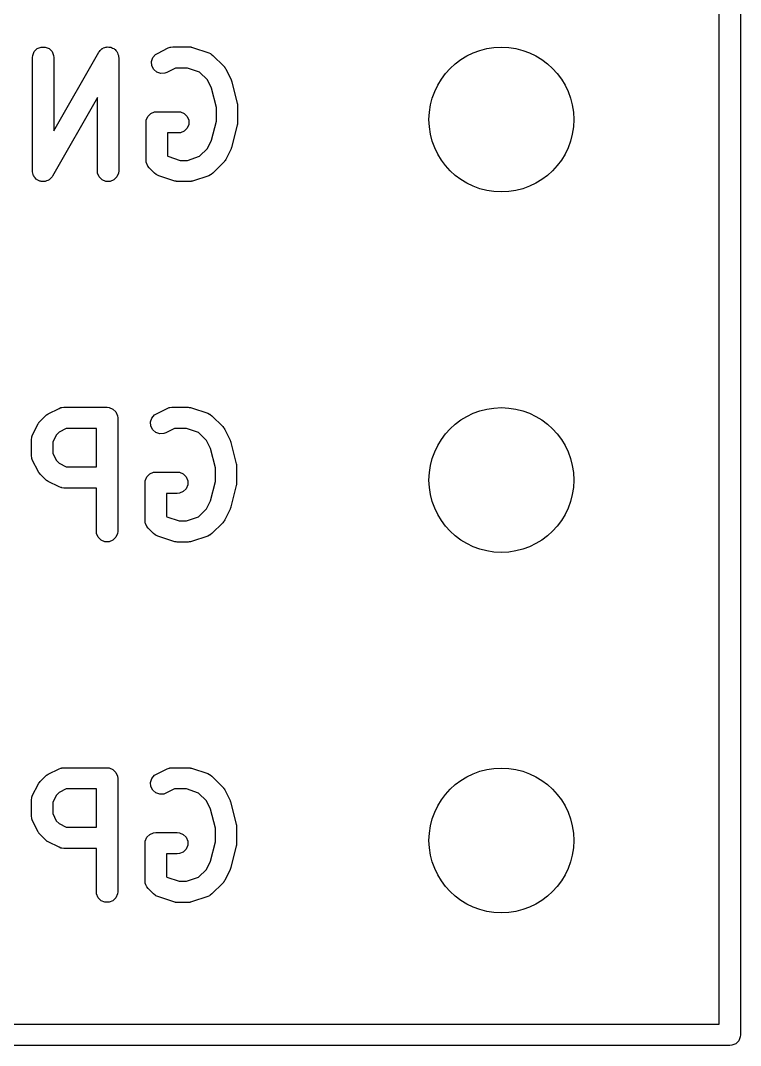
# Model space of a CAD drawing. Extents: x 101 to 222, y -128 to -44.
# Drawn here: x 214.89 to 219.97, y -101.4 to -94.18 of the extents above; entities that cross this region are included whole.
import ezdxf

# ---------------------------------------------------------------- set-up
doc = ezdxf.new("R2010")
doc.units = 0
doc.layers.add('BLACK', color=7, linetype='CONTINUOUS')

msp = doc.modelspace()

# ---------------------------------------------------------------- linework, layer by layer
at = {"layer": 'BLACK', "linetype": 'CONTINUOUS'}
for p, q in [((219.96625, -50.32375), (219.96625, -101.32375)), ((219.81625, -101.24875), (219.81625, -53.06575)), ((214.979118, -94.421413), (214.990317, -94.394377)), ((214.990317, -94.394377), (215.011009, -94.373685)), ((215.011009, -94.373685), (215.038045, -94.362486)), ((215.038045, -94.362486), (215.067309, -94.362486)), ((215.067309, -94.362486), (215.094345, -94.373685)), ((215.094345, -94.373685), (215.115037, -94.394377)), ((215.115037, -94.394377), (215.126236, -94.421413)), ((215.127677, -94.953628), (215.444702, -94.398835)), ((215.444702, -94.398835), (215.44689, -94.395751)), ((215.44689, -94.395751), (215.44746, -94.394377)), ((215.44746, -94.394377), (215.448859, -94.392977)), ((215.448859, -94.392977), (215.453212, -94.386845)), ((215.453212, -94.386845), (215.4611, -94.380736)), ((215.4611, -94.380736), (215.468152, -94.373685)), ((215.468152, -94.373685), (215.47257, -94.371854)), ((215.47257, -94.371854), (215.47635, -94.368928)), ((215.47635, -94.368928), (215.485971, -94.366303)), ((215.485971, -94.366303), (215.495188, -94.362486)), ((215.495188, -94.362486), (215.499969, -94.362486)), ((215.499969, -94.362486), (215.504581, -94.361228)), ((215.504581, -94.361228), (215.514478, -94.362486)), ((215.514478, -94.362486), (215.524452, -94.362486)), ((215.524452, -94.362486), (215.528867, -94.364315)), ((215.528867, -94.364315), (215.533611, -94.364918)), ((215.533611, -94.364918), (215.542275, -94.369868)), ((215.542275, -94.369868), (215.551488, -94.373685)), ((215.551488, -94.373685), (215.554866, -94.377063)), ((215.554866, -94.377063), (215.55902, -94.379437)), ((215.55902, -94.379437), (215.565129, -94.387326)), ((215.565129, -94.387326), (215.57218, -94.394377)), ((215.57218, -94.394377), (215.574009, -94.398793)), ((215.574009, -94.398793), (215.576937, -94.402574)), ((215.576937, -94.402574), (215.579561, -94.412197)), ((215.857232, -94.407058), (215.933422, -94.368963)), ((215.933422, -94.368963), (215.947154, -94.363708)), ((215.947154, -94.363708), (215.949841, -94.363517)), ((215.949841, -94.363517), (215.952331, -94.362486)), ((215.952331, -94.362486), (215.966963, -94.361045)), ((215.966963, -94.361045), (216.081249, -94.361045)), ((216.081249, -94.361045), (216.088654, -94.361774)), ((216.088654, -94.361774), (216.090629, -94.361634)), ((216.090629, -94.361634), (216.093226, -94.362224)), ((216.093226, -94.362224), (216.095881, -94.362486)), ((216.095881, -94.362486), (216.097712, -94.363244)), ((216.097712, -94.363244), (216.104966, -94.364894)), ((216.104966, -94.364894), (216.219252, -94.402989)), ((216.219252, -94.402989), (216.232677, -94.408983)), ((214.977677, -94.436045), (214.979118, -94.421413)), ((214.977677, -95.236045), (214.977677, -94.436045)), ((215.126236, -94.421413), (215.127677, -94.436045)), ((215.127677, -94.436045), (215.127677, -94.953628)), ((215.579561, -94.412197), (215.583379, -94.421413)), ((215.583379, -94.421413), (215.584115, -94.428895)), ((215.584115, -94.428895), (215.584637, -94.430806)), ((215.584637, -94.430806), (215.584449, -94.432281)), ((215.584449, -94.432281), (215.58482, -94.436045)), ((215.58482, -94.436045), (215.58482, -95.236045)), ((215.816362, -94.464759), (215.825616, -94.436998)), ((215.818436, -94.493949), (215.816362, -94.464759)), ((215.825616, -94.436998), (215.844789, -94.41489)), ((215.844789, -94.41489), (215.857232, -94.407058)), ((216.232677, -94.408983), (216.234712, -94.410748)), ((216.234712, -94.410748), (216.237203, -94.41178)), ((216.237203, -94.41178), (216.248568, -94.421107)), ((216.248568, -94.421107), (216.324758, -94.497297)), ((215.831523, -94.520124), (215.818436, -94.493949)), ((215.853631, -94.539297), (215.831523, -94.520124)), ((215.881392, -94.548551), (215.853631, -94.539297)), ((215.910582, -94.546477), (215.881392, -94.548551)), ((215.924314, -94.541222), (215.910582, -94.546477)), ((215.984668, -94.511045), (215.924314, -94.541222)), ((216.069079, -94.511045), (215.984668, -94.511045)), ((216.155021, -94.539692), (216.069079, -94.511045)), ((216.210085, -94.594756), (216.155021, -94.539692)), ((216.324758, -94.497297), (216.329478, -94.503047)), ((216.329478, -94.503047), (216.330975, -94.504346)), ((216.330975, -94.504346), (216.332394, -94.5066)), ((216.332394, -94.5066), (216.334086, -94.508662)), ((216.334086, -94.508662), (216.334844, -94.510494)), ((216.334844, -94.510494), (216.338807, -94.516789)), ((216.338807, -94.516789), (216.376902, -94.59298)), ((216.239055, -94.652695), (216.210085, -94.594756)), ((216.376902, -94.59298), (216.377311, -94.594049)), ((216.377311, -94.594049), (216.377634, -94.594485)), ((216.377634, -94.594485), (216.379832, -94.600636)), ((216.379832, -94.600636), (216.382157, -94.606712)), ((216.382157, -94.606712), (216.382195, -94.60725)), ((216.382195, -94.60725), (216.382581, -94.60833)), ((216.382581, -94.60833), (216.420677, -94.760712)), ((216.272916, -94.788137), (216.239055, -94.652695)), ((215.43482, -94.718461), (215.117795, -95.273255)), ((215.43482, -95.236045), (215.43482, -94.718461)), ((216.420677, -94.760712), (216.421052, -94.763248)), ((216.421052, -94.763248), (216.421475, -94.76427)), ((216.421475, -94.76427), (216.422017, -94.769782)), ((215.790317, -94.85152), (215.811009, -94.830828)), ((215.811009, -94.830828), (215.838045, -94.819629)), ((215.838045, -94.819629), (215.852677, -94.818188)), ((215.852677, -94.818188), (216.005058, -94.818188)), ((216.005058, -94.818188), (216.01969, -94.819629)), ((216.01969, -94.819629), (216.046726, -94.830828)), ((216.046726, -94.830828), (216.067418, -94.85152)), ((216.272916, -94.883952), (216.272916, -94.788137)), ((216.422017, -94.769782), (216.422827, -94.775256)), ((216.422827, -94.775256), (216.422664, -94.776348)), ((216.422664, -94.776348), (216.422916, -94.778902)), ((216.422916, -94.778902), (216.422916, -94.893188)), ((215.777677, -94.893188), (215.779118, -94.878556)), ((215.777677, -95.159854), (215.777677, -94.893188)), ((215.779118, -94.878556), (215.790317, -94.85152)), ((216.067418, -94.85152), (216.078617, -94.878556)), ((216.078617, -94.90782), (216.067418, -94.934856)), ((216.078617, -94.878556), (216.078617, -94.90782)), ((216.239055, -95.019393), (216.272916, -94.883952)), ((216.420677, -94.911378), (216.382581, -95.06376)), ((216.421052, -94.908841), (216.420677, -94.911378)), ((216.421475, -94.90782), (216.421052, -94.908841)), ((216.422017, -94.902307), (216.421475, -94.90782)), ((216.422827, -94.896834), (216.422017, -94.902307)), ((216.422916, -94.893188), (216.422664, -94.895741)), ((216.422664, -94.895741), (216.422827, -94.896834)), ((216.005058, -94.968188), (215.927677, -94.968188)), ((215.927677, -94.968188), (215.927677, -95.128788)), ((216.01969, -94.966747), (216.005058, -94.968188)), ((216.046726, -94.955548), (216.01969, -94.966747)), ((216.067418, -94.934856), (216.046726, -94.955548)), ((216.210085, -95.077332), (216.239055, -95.019393)), ((216.15502, -95.132398), (216.210085, -95.077332)), ((216.376902, -95.07911), (216.338807, -95.1553)), ((216.377311, -95.07804), (216.376902, -95.07911)), ((216.377634, -95.077605), (216.377311, -95.07804)), ((216.379832, -95.071453), (216.377634, -95.077605)), ((216.382157, -95.065378), (216.379832, -95.071453)), ((216.382195, -95.064839), (216.382157, -95.065378)), ((216.382581, -95.06376), (216.382195, -95.064839)), ((215.779118, -95.174486), (215.777677, -95.159854)), ((215.779245, -95.174792), (215.779118, -95.174486)), ((215.790317, -95.201522), (215.779245, -95.174792)), ((215.927677, -95.128788), (215.931287, -95.132398)), ((215.931287, -95.132398), (216.017228, -95.161045)), ((216.017228, -95.161045), (216.069079, -95.161045)), ((216.069079, -95.161045), (216.15502, -95.132398)), ((216.324759, -95.174791), (216.248568, -95.250983)), ((216.329476, -95.169042), (216.324759, -95.174791)), ((216.330975, -95.167743), (216.329476, -95.169042)), ((216.332396, -95.165484), (216.330975, -95.167743)), ((216.334086, -95.163426), (216.332396, -95.165484)), ((216.334843, -95.161596), (216.334086, -95.163426)), ((216.338807, -95.1553), (216.334843, -95.161596)), ((214.978047, -95.239808), (214.977677, -95.236045)), ((214.97786, -95.241284), (214.978047, -95.239808)), ((214.978381, -95.243194), (214.97786, -95.241284)), ((214.979118, -95.250677), (214.978381, -95.243194)), ((214.982935, -95.259892), (214.979118, -95.250677)), ((214.98556, -95.269516), (214.982935, -95.259892)), ((214.988487, -95.273296), (214.98556, -95.269516)), ((215.436261, -95.250677), (215.43482, -95.236045)), ((215.44746, -95.277713), (215.436261, -95.250677)), ((215.583379, -95.250677), (215.57218, -95.277713)), ((215.58482, -95.236045), (215.583379, -95.250677)), ((215.799644, -95.212887), (215.790317, -95.201522)), ((215.83774, -95.250983), (215.799644, -95.212887)), ((215.849105, -95.260311), (215.83774, -95.250983)), ((215.851595, -95.261342), (215.849105, -95.260311)), ((215.85363, -95.263107), (215.851595, -95.261342)), ((215.867056, -95.269101), (215.85363, -95.263107)), ((215.981341, -95.307196), (215.867056, -95.269101)), ((216.219252, -95.269101), (216.104966, -95.307196)), ((216.232677, -95.263107), (216.219252, -95.269101)), ((216.234712, -95.261341), (216.232677, -95.263107)), ((216.237203, -95.26031), (216.234712, -95.261341)), ((216.248568, -95.250983), (216.237203, -95.26031)), ((214.990317, -95.277713), (214.988487, -95.273296)), ((214.997367, -95.284763), (214.990317, -95.277713)), ((215.003477, -95.292653), (214.997367, -95.284763)), ((215.00763, -95.295026), (215.003477, -95.292653)), ((215.011009, -95.298405), (215.00763, -95.295026)), ((215.020221, -95.302221), (215.011009, -95.298405)), ((215.028886, -95.307172), (215.020221, -95.302221)), ((215.033629, -95.307774), (215.028886, -95.307172)), ((215.038045, -95.309604), (215.033629, -95.307774)), ((215.048019, -95.309604), (215.038045, -95.309604)), ((215.057916, -95.310862), (215.048019, -95.309604)), ((215.062528, -95.309604), (215.057916, -95.310862)), ((215.067309, -95.309604), (215.062528, -95.309604)), ((215.076524, -95.305786), (215.067309, -95.309604)), ((215.086148, -95.303162), (215.076524, -95.305786)), ((215.089928, -95.300234), (215.086148, -95.303162)), ((215.094345, -95.298405), (215.089928, -95.300234)), ((215.101395, -95.291354), (215.094345, -95.298405)), ((215.109285, -95.285245), (215.101395, -95.291354)), ((215.113637, -95.279112), (215.109285, -95.285245)), ((215.115037, -95.277713), (215.113637, -95.279112)), ((215.115606, -95.276338), (215.115037, -95.277713)), ((215.117795, -95.273255), (215.115606, -95.276338)), ((215.468152, -95.298405), (215.44746, -95.277713)), ((215.495188, -95.309604), (215.468152, -95.298405)), ((215.524452, -95.309604), (215.495188, -95.309604)), ((215.551488, -95.298405), (215.524452, -95.309604)), ((215.57218, -95.277713), (215.551488, -95.298405)), ((215.988594, -95.308845), (215.981341, -95.307196)), ((215.990426, -95.309604), (215.988594, -95.308845)), ((215.99308, -95.309865), (215.990426, -95.309604)), ((215.995678, -95.310456), (215.99308, -95.309865)), ((215.997652, -95.310315), (215.995678, -95.310456)), ((216.005058, -95.311045), (215.997652, -95.310315)), ((216.081249, -95.311045), (216.005058, -95.311045)), ((216.088654, -95.310315), (216.081249, -95.311045)), ((216.090629, -95.310456), (216.088654, -95.310315)), ((216.093226, -95.309865), (216.090629, -95.310456)), ((216.095881, -95.309604), (216.093226, -95.309865)), ((216.097712, -95.308845), (216.095881, -95.309604)), ((216.104966, -95.307196), (216.097712, -95.308845)), ((215.088185, -96.947058), (215.164375, -96.908963)), ((215.164375, -96.908963), (215.178107, -96.903708)), ((215.178107, -96.903708), (215.180794, -96.903517)), ((215.180794, -96.903517), (215.183284, -96.902486)), ((215.183284, -96.902486), (215.197916, -96.901045)), ((215.197916, -96.901045), (215.502678, -96.901045)), ((215.502678, -96.901045), (215.51731, -96.902486)), ((215.51731, -96.902486), (215.544346, -96.913685)), ((215.544346, -96.913685), (215.565038, -96.934377)), ((215.85009, -96.947058), (215.92628, -96.908963)), ((215.92628, -96.908963), (215.940012, -96.903708)), ((215.940012, -96.903708), (215.942699, -96.903517)), ((215.942699, -96.903517), (215.945189, -96.902486)), ((215.945189, -96.902486), (215.959821, -96.901045)), ((215.959821, -96.901045), (216.074107, -96.901045)), ((216.074107, -96.901045), (216.081512, -96.901774)), ((216.081512, -96.901774), (216.083487, -96.901634)), ((216.083487, -96.901634), (216.086084, -96.902224)), ((216.086084, -96.902224), (216.088739, -96.902486)), ((216.088739, -96.902486), (216.09057, -96.903244)), ((216.09057, -96.903244), (216.097824, -96.904894)), ((216.097824, -96.904894), (216.21211, -96.942989)), ((215.022962, -97.008505), (215.024382, -97.006251)), ((215.024382, -97.006251), (215.025877, -97.004954)), ((215.025877, -97.004954), (215.030598, -96.999202)), ((215.030598, -96.999202), (215.068693, -96.961107)), ((215.068693, -96.961107), (215.074442, -96.956388)), ((215.074442, -96.956388), (215.075742, -96.95489)), ((215.075742, -96.95489), (215.078001, -96.953468)), ((215.078001, -96.953468), (215.080058, -96.95178)), ((215.080058, -96.95178), (215.081885, -96.951022)), ((215.081885, -96.951022), (215.088185, -96.947058)), ((215.565038, -96.934377), (215.576237, -96.961413)), ((215.576237, -96.961413), (215.577678, -96.976045)), ((215.577678, -96.976045), (215.577678, -97.776045)), ((215.80922, -97.004759), (215.818474, -96.976998)), ((215.811294, -97.033949), (215.80922, -97.004759)), ((215.818474, -96.976998), (215.837647, -96.95489)), ((215.837647, -96.95489), (215.85009, -96.947058)), ((216.21211, -96.942989), (216.225535, -96.948983)), ((216.225535, -96.948983), (216.22757, -96.950748)), ((216.22757, -96.950748), (216.230061, -96.95178)), ((216.230061, -96.95178), (216.241426, -96.961107)), ((216.241426, -96.961107), (216.317616, -97.037297)), ((214.978453, -97.094885), (215.016549, -97.018694)), ((215.016549, -97.018694), (215.020512, -97.012397)), ((215.020512, -97.012397), (215.021271, -97.010567)), ((215.021271, -97.010567), (215.022962, -97.008505)), ((215.166153, -97.075779), (215.14527, -97.096661)), ((215.215621, -97.051045), (215.166153, -97.075779)), ((215.427678, -97.051045), (215.215621, -97.051045)), ((215.427678, -97.320092), (215.427678, -97.051045)), ((215.824381, -97.060124), (215.811294, -97.033949)), ((215.846489, -97.079297), (215.824381, -97.060124)), ((215.977526, -97.051045), (215.917172, -97.081222)), ((216.061937, -97.051045), (215.977526, -97.051045)), ((216.147879, -97.079692), (216.061937, -97.051045)), ((216.317616, -97.037297), (216.322336, -97.043047)), ((216.322336, -97.043047), (216.323833, -97.044346)), ((216.323833, -97.044346), (216.325252, -97.0466)), ((216.325252, -97.0466), (216.326944, -97.048662)), ((216.326944, -97.048662), (216.327702, -97.050494)), ((216.327702, -97.050494), (216.331665, -97.056789)), ((216.331665, -97.056789), (216.36976, -97.13298)), ((214.970535, -97.128426), (214.971976, -97.113794)), ((214.970535, -97.242711), (214.970535, -97.128426)), ((214.971976, -97.113794), (214.973006, -97.111305)), ((214.973006, -97.111305), (214.973198, -97.108616)), ((214.973198, -97.108616), (214.978453, -97.094885)), ((215.14527, -97.096661), (215.120535, -97.146131)), ((215.120535, -97.146131), (215.120535, -97.225005)), ((215.87425, -97.088551), (215.846489, -97.079297)), ((215.90344, -97.086477), (215.87425, -97.088551)), ((215.917172, -97.081222), (215.90344, -97.086477)), ((216.202943, -97.134756), (216.147879, -97.079692)), ((216.231913, -97.192695), (216.202943, -97.134756)), ((216.36976, -97.13298), (216.370169, -97.134049)), ((216.370169, -97.134049), (216.370492, -97.134485)), ((216.370492, -97.134485), (216.37269, -97.140636)), ((216.37269, -97.140636), (216.375015, -97.146712)), ((216.375015, -97.146712), (216.375053, -97.14725)), ((216.375053, -97.14725), (216.375439, -97.14833)), ((216.375439, -97.14833), (216.413535, -97.300712)), ((216.265774, -97.328137), (216.231913, -97.192695)), ((214.971976, -97.257343), (214.970535, -97.242711)), ((214.973006, -97.259831), (214.971976, -97.257343)), ((214.973198, -97.262521), (214.973006, -97.259831)), ((214.978453, -97.276252), (214.973198, -97.262521)), ((215.016549, -97.352443), (214.978453, -97.276252)), ((215.120535, -97.225005), (215.14527, -97.274475)), ((215.14527, -97.274475), (215.166153, -97.295358)), ((215.020512, -97.358739), (215.016549, -97.352443)), ((215.021271, -97.36057), (215.020512, -97.358739)), ((215.022962, -97.362631), (215.021271, -97.36057)), ((215.024382, -97.364886), (215.022962, -97.362631)), ((215.025877, -97.366182), (215.024382, -97.364886)), ((215.030598, -97.371935), (215.025877, -97.366182)), ((215.166153, -97.295358), (215.215621, -97.320092)), ((215.215621, -97.320092), (215.427678, -97.320092)), ((215.803867, -97.370828), (215.830903, -97.359629)), ((215.830903, -97.359629), (215.845535, -97.358188)), ((215.845535, -97.358188), (215.997916, -97.358188)), ((215.997916, -97.358188), (216.012548, -97.359629)), ((216.012548, -97.359629), (216.039584, -97.370828)), ((216.265774, -97.423952), (216.265774, -97.328137)), ((216.413535, -97.300712), (216.41391, -97.303248)), ((216.41391, -97.303248), (216.414333, -97.30427)), ((216.414333, -97.30427), (216.414875, -97.309782)), ((216.414875, -97.309782), (216.415685, -97.315256)), ((216.415685, -97.315256), (216.415522, -97.316348)), ((216.415522, -97.316348), (216.415774, -97.318902)), ((216.415774, -97.318902), (216.415774, -97.433188)), ((215.068693, -97.41003), (215.030598, -97.371935)), ((215.074442, -97.414748), (215.068693, -97.41003)), ((215.075742, -97.416247), (215.074442, -97.414748)), ((215.078001, -97.417668), (215.075742, -97.416247)), ((215.080058, -97.419357), (215.078001, -97.417668)), ((215.081885, -97.420114), (215.080058, -97.419357)), ((215.088185, -97.424079), (215.081885, -97.420114)), ((215.164375, -97.462174), (215.088185, -97.424079)), ((215.770535, -97.433188), (215.771976, -97.418556)), ((215.770535, -97.699854), (215.770535, -97.433188)), ((215.771976, -97.418556), (215.783175, -97.39152)), ((215.783175, -97.39152), (215.803867, -97.370828)), ((216.039584, -97.370828), (216.060276, -97.39152)), ((216.060276, -97.39152), (216.071475, -97.418556)), ((216.071475, -97.418556), (216.071475, -97.44782)), ((216.231913, -97.559393), (216.265774, -97.423952)), ((216.415685, -97.436834), (216.414875, -97.442307)), ((216.415774, -97.433188), (216.415522, -97.435741)), ((216.415522, -97.435741), (216.415685, -97.436834)), ((215.178107, -97.467429), (215.164375, -97.462174)), ((215.180794, -97.467619), (215.178107, -97.467429)), ((215.183284, -97.468651), (215.180794, -97.467619)), ((215.197916, -97.470092), (215.183284, -97.468651)), ((215.427678, -97.470092), (215.197916, -97.470092)), ((215.427678, -97.776045), (215.427678, -97.470092)), ((215.997916, -97.508188), (215.920535, -97.508188)), ((215.920535, -97.508188), (215.920535, -97.668788)), ((216.012548, -97.506747), (215.997916, -97.508188)), ((216.039584, -97.495548), (216.012548, -97.506747)), ((216.060276, -97.474856), (216.039584, -97.495548)), ((216.071475, -97.44782), (216.060276, -97.474856)), ((216.413535, -97.451378), (216.375439, -97.60376)), ((216.41391, -97.448841), (216.413535, -97.451378)), ((216.414333, -97.44782), (216.41391, -97.448841)), ((216.414875, -97.442307), (216.414333, -97.44782)), ((216.202943, -97.617332), (216.231913, -97.559393)), ((216.147878, -97.672398), (216.202943, -97.617332)), ((216.36976, -97.61911), (216.331665, -97.6953)), ((216.370169, -97.61804), (216.36976, -97.61911)), ((216.370492, -97.617605), (216.370169, -97.61804)), ((216.37269, -97.611453), (216.370492, -97.617605)), ((216.375015, -97.605378), (216.37269, -97.611453)), ((216.375053, -97.604839), (216.375015, -97.605378)), ((216.375439, -97.60376), (216.375053, -97.604839)), ((215.771976, -97.714486), (215.770535, -97.699854)), ((215.774678, -97.721009), (215.771976, -97.714486)), ((215.783175, -97.741522), (215.774678, -97.721009)), ((215.920535, -97.668788), (215.924145, -97.672398)), ((215.924145, -97.672398), (216.010086, -97.701045)), ((216.010086, -97.701045), (216.061937, -97.701045)), ((216.061937, -97.701045), (216.147878, -97.672398)), ((216.317617, -97.714791), (216.241426, -97.790983)), ((216.322334, -97.709042), (216.317617, -97.714791)), ((216.323833, -97.707743), (216.322334, -97.709042)), ((216.325254, -97.705484), (216.323833, -97.707743)), ((216.326944, -97.703426), (216.325254, -97.705484)), ((216.327701, -97.701596), (216.326944, -97.703426)), ((216.331665, -97.6953), (216.327701, -97.701596)), ((215.429119, -97.790677), (215.427678, -97.776045)), ((215.440318, -97.817713), (215.429119, -97.790677)), ((215.576237, -97.790677), (215.565038, -97.817713)), ((215.577678, -97.776045), (215.576237, -97.790677)), ((215.792502, -97.752887), (215.783175, -97.741522)), ((215.830598, -97.790983), (215.792502, -97.752887)), ((215.841963, -97.800311), (215.830598, -97.790983)), ((215.844453, -97.801342), (215.841963, -97.800311)), ((216.230061, -97.80031), (216.22757, -97.801341)), ((216.241426, -97.790983), (216.230061, -97.80031)), ((215.46101, -97.838405), (215.440318, -97.817713)), ((215.488046, -97.849604), (215.46101, -97.838405)), ((215.51731, -97.849604), (215.488046, -97.849604)), ((215.544346, -97.838405), (215.51731, -97.849604)), ((215.565038, -97.817713), (215.544346, -97.838405)), ((215.846488, -97.803107), (215.844453, -97.801342)), ((215.859914, -97.809101), (215.846488, -97.803107)), ((215.974199, -97.847196), (215.859914, -97.809101)), ((215.981452, -97.848845), (215.974199, -97.847196)), ((215.983284, -97.849604), (215.981452, -97.848845)), ((215.985938, -97.849865), (215.983284, -97.849604)), ((215.988536, -97.850456), (215.985938, -97.849865)), ((215.99051, -97.850315), (215.988536, -97.850456)), ((215.997916, -97.851045), (215.99051, -97.850315)), ((216.074107, -97.851045), (215.997916, -97.851045)), ((216.081512, -97.850315), (216.074107, -97.851045)), ((216.083487, -97.850456), (216.081512, -97.850315)), ((216.086084, -97.849865), (216.083487, -97.850456)), ((216.088739, -97.849604), (216.086084, -97.849865)), ((216.09057, -97.848845), (216.088739, -97.849604)), ((216.097824, -97.847196), (216.09057, -97.848845)), ((216.21211, -97.809101), (216.097824, -97.847196)), ((216.225535, -97.803107), (216.21211, -97.809101)), ((216.22757, -97.801341), (216.225535, -97.803107)), ((215.088185, -99.487058), (215.164375, -99.448963)), ((215.164375, -99.448963), (215.178107, -99.443708)), ((215.178107, -99.443708), (215.180794, -99.443517)), ((215.180794, -99.443517), (215.183284, -99.442486)), ((215.183284, -99.442486), (215.197916, -99.441045)), ((215.197916, -99.441045), (215.502678, -99.441045)), ((215.502678, -99.441045), (215.51731, -99.442486)), ((215.51731, -99.442486), (215.544346, -99.453685)), ((215.544346, -99.453685), (215.565038, -99.474377)), ((215.85009, -99.487058), (215.92628, -99.448963)), ((215.92628, -99.448963), (215.940012, -99.443708)), ((215.940012, -99.443708), (215.942699, -99.443517)), ((215.942699, -99.443517), (215.945189, -99.442486)), ((215.945189, -99.442486), (215.959821, -99.441045)), ((215.959821, -99.441045), (216.074107, -99.441045)), ((216.074107, -99.441045), (216.081512, -99.441774)), ((216.081512, -99.441774), (216.083487, -99.441634)), ((216.083487, -99.441634), (216.086084, -99.442224)), ((216.086084, -99.442224), (216.088739, -99.442486)), ((216.088739, -99.442486), (216.09057, -99.443244)), ((216.09057, -99.443244), (216.097824, -99.444894)), ((216.097824, -99.444894), (216.21211, -99.482989)), ((215.030598, -99.539202), (215.068693, -99.501107)), ((215.068693, -99.501107), (215.074442, -99.496388)), ((215.074442, -99.496388), (215.075742, -99.49489)), ((215.075742, -99.49489), (215.078001, -99.493468)), ((215.078001, -99.493468), (215.080058, -99.49178)), ((215.080058, -99.49178), (215.081885, -99.491022)), ((215.081885, -99.491022), (215.088185, -99.487058)), ((215.565038, -99.474377), (215.576237, -99.501413)), ((215.576237, -99.501413), (215.577678, -99.516045)), ((215.577678, -99.516045), (215.577678, -100.316045)), ((215.80922, -99.544759), (215.818474, -99.516998)), ((215.818474, -99.516998), (215.837647, -99.49489)), ((215.837647, -99.49489), (215.85009, -99.487058)), ((216.21211, -99.482989), (216.225535, -99.488983)), ((216.225535, -99.488983), (216.22757, -99.490748)), ((216.22757, -99.490748), (216.230061, -99.49178)), ((216.230061, -99.49178), (216.241426, -99.501107)), ((216.241426, -99.501107), (216.317616, -99.577297)), ((214.978453, -99.634885), (215.016549, -99.558694)), ((215.016549, -99.558694), (215.020512, -99.552397)), ((215.020512, -99.552397), (215.021271, -99.550567)), ((215.021271, -99.550567), (215.022962, -99.548505)), ((215.022962, -99.548505), (215.024382, -99.546251)), ((215.024382, -99.546251), (215.025877, -99.544954)), ((215.025877, -99.544954), (215.030598, -99.539202)), ((215.215621, -99.591045), (215.166153, -99.615779)), ((215.427678, -99.591045), (215.215621, -99.591045)), ((215.427678, -99.860092), (215.427678, -99.591045)), ((215.811294, -99.573949), (215.80922, -99.544759)), ((215.824381, -99.600124), (215.811294, -99.573949)), ((215.846489, -99.619297), (215.824381, -99.600124)), ((215.977526, -99.591045), (215.917172, -99.621222)), ((216.061937, -99.591045), (215.977526, -99.591045)), ((216.147879, -99.619692), (216.061937, -99.591045)), ((216.317616, -99.577297), (216.322336, -99.583047)), ((216.322336, -99.583047), (216.323833, -99.584346)), ((216.323833, -99.584346), (216.325252, -99.5866)), ((216.325252, -99.5866), (216.326944, -99.588662)), ((216.326944, -99.588662), (216.327702, -99.590494)), ((216.327702, -99.590494), (216.331665, -99.596789)), ((216.331665, -99.596789), (216.36976, -99.67298)), ((214.970535, -99.668426), (214.971976, -99.653794)), ((214.970535, -99.782711), (214.970535, -99.668426)), ((214.971976, -99.653794), (214.973006, -99.651305)), ((214.973006, -99.651305), (214.973198, -99.648616)), ((214.973198, -99.648616), (214.978453, -99.634885)), ((215.14527, -99.636661), (215.120535, -99.686131)), ((215.166153, -99.615779), (215.14527, -99.636661)), ((215.87425, -99.628551), (215.846489, -99.619297)), ((215.90344, -99.626477), (215.87425, -99.628551)), ((215.917172, -99.621222), (215.90344, -99.626477)), ((216.202943, -99.674756), (216.147879, -99.619692)), ((216.231913, -99.732695), (216.202943, -99.674756)), ((216.36976, -99.67298), (216.370169, -99.674049)), ((216.370169, -99.674049), (216.370492, -99.674485)), ((216.370492, -99.674485), (216.37269, -99.680636)), ((215.120535, -99.686131), (215.120535, -99.765005)), ((216.265774, -99.868137), (216.231913, -99.732695)), ((216.37269, -99.680636), (216.375015, -99.686712)), ((216.375015, -99.686712), (216.375053, -99.68725)), ((216.375053, -99.68725), (216.375439, -99.68833)), ((216.375439, -99.68833), (216.413535, -99.840712)), ((214.971976, -99.797343), (214.970535, -99.782711)), ((214.973006, -99.799831), (214.971976, -99.797343)), ((214.973198, -99.802521), (214.973006, -99.799831)), ((214.978453, -99.816252), (214.973198, -99.802521)), ((215.016549, -99.892443), (214.978453, -99.816252)), ((215.120535, -99.765005), (215.14527, -99.814475)), ((215.14527, -99.814475), (215.166153, -99.835358)), ((215.020512, -99.898739), (215.016549, -99.892443)), ((215.166153, -99.835358), (215.215621, -99.860092)), ((215.215621, -99.860092), (215.427678, -99.860092)), ((216.265774, -99.963952), (216.265774, -99.868137)), ((216.413535, -99.840712), (216.41391, -99.843248)), ((216.41391, -99.843248), (216.414333, -99.84427)), ((216.414333, -99.84427), (216.414875, -99.849782)), ((216.414875, -99.849782), (216.415685, -99.855256)), ((216.415685, -99.855256), (216.415522, -99.856348)), ((216.415522, -99.856348), (216.415774, -99.858902)), ((216.415774, -99.858902), (216.415774, -99.973188)), ((215.021271, -99.90057), (215.020512, -99.898739)), ((215.022962, -99.902631), (215.021271, -99.90057)), ((215.024382, -99.904886), (215.022962, -99.902631)), ((215.025877, -99.906182), (215.024382, -99.904886)), ((215.030598, -99.911935), (215.025877, -99.906182)), ((215.068693, -99.95003), (215.030598, -99.911935)), ((215.074442, -99.954748), (215.068693, -99.95003)), ((215.075742, -99.956247), (215.074442, -99.954748)), ((215.078001, -99.957668), (215.075742, -99.956247)), ((215.080058, -99.959357), (215.078001, -99.957668)), ((215.081885, -99.960114), (215.080058, -99.959357)), ((215.088185, -99.964079), (215.081885, -99.960114)), ((215.164375, -100.002174), (215.088185, -99.964079)), ((215.770535, -99.973188), (215.771976, -99.958556)), ((215.771976, -99.958556), (215.783175, -99.93152)), ((215.783175, -99.93152), (215.803867, -99.910828)), ((215.803867, -99.910828), (215.830903, -99.899629)), ((215.830903, -99.899629), (215.845535, -99.898188)), ((215.845535, -99.898188), (215.997916, -99.898188)), ((215.997916, -99.898188), (216.012548, -99.899629)), ((216.012548, -99.899629), (216.039584, -99.910828)), ((216.039584, -99.910828), (216.060276, -99.93152)), ((216.060276, -99.93152), (216.071475, -99.958556)), ((216.071475, -99.958556), (216.071475, -99.98782)), ((216.231913, -100.099393), (216.265774, -99.963952)), ((215.178107, -100.007429), (215.164375, -100.002174)), ((215.180794, -100.007619), (215.178107, -100.007429)), ((215.183284, -100.008651), (215.180794, -100.007619)), ((215.197916, -100.010092), (215.183284, -100.008651)), ((215.427678, -100.010092), (215.197916, -100.010092)), ((215.427678, -100.316045), (215.427678, -100.010092)), ((215.770535, -100.239854), (215.770535, -99.973188)), ((216.039584, -100.035548), (216.012548, -100.046747)), ((216.060276, -100.014856), (216.039584, -100.035548)), ((216.071475, -99.98782), (216.060276, -100.014856)), ((216.413535, -99.991378), (216.375439, -100.14376)), ((216.41391, -99.988841), (216.413535, -99.991378)), ((216.414333, -99.98782), (216.41391, -99.988841)), ((216.414875, -99.982307), (216.414333, -99.98782)), ((216.415685, -99.976834), (216.414875, -99.982307)), ((216.415774, -99.973188), (216.415522, -99.975741)), ((216.415522, -99.975741), (216.415685, -99.976834)), ((215.997916, -100.048188), (215.920535, -100.048188)), ((215.920535, -100.048188), (215.920535, -100.208788)), ((216.012548, -100.046747), (215.997916, -100.048188)), ((216.202943, -100.157332), (216.231913, -100.099393)), ((216.147878, -100.212398), (216.202943, -100.157332)), ((216.36976, -100.15911), (216.331665, -100.2353)), ((216.370169, -100.15804), (216.36976, -100.15911)), ((216.370492, -100.157605), (216.370169, -100.15804)), ((216.37269, -100.151453), (216.370492, -100.157605)), ((216.375015, -100.145378), (216.37269, -100.151453)), ((216.375053, -100.144839), (216.375015, -100.145378)), ((216.375439, -100.14376), (216.375053, -100.144839)), ((215.771976, -100.254486), (215.770535, -100.239854)), ((215.777125, -100.266916), (215.771976, -100.254486)), ((215.920535, -100.208788), (215.924145, -100.212398)), ((215.924145, -100.212398), (216.010086, -100.241045)), ((216.010086, -100.241045), (216.061937, -100.241045)), ((216.061937, -100.241045), (216.147878, -100.212398)), ((216.317617, -100.254791), (216.241426, -100.330983)), ((216.322334, -100.249042), (216.317617, -100.254791)), ((216.323833, -100.247743), (216.322334, -100.249042)), ((216.325254, -100.245484), (216.323833, -100.247743)), ((216.326944, -100.243426), (216.325254, -100.245484)), ((216.327701, -100.241596), (216.326944, -100.243426)), ((216.331665, -100.2353), (216.327701, -100.241596)), ((215.429119, -100.330677), (215.427678, -100.316045)), ((215.577678, -100.316045), (215.576237, -100.330677)), ((215.783175, -100.281522), (215.777125, -100.266916)), ((215.792502, -100.292887), (215.783175, -100.281522)), ((215.830598, -100.330983), (215.792502, -100.292887)), ((215.440318, -100.357713), (215.429119, -100.330677)), ((215.46101, -100.378405), (215.440318, -100.357713)), ((215.488046, -100.389604), (215.46101, -100.378405)), ((215.51731, -100.389604), (215.488046, -100.389604)), ((215.544346, -100.378405), (215.51731, -100.389604)), ((215.565038, -100.357713), (215.544346, -100.378405)), ((215.576237, -100.330677), (215.565038, -100.357713)), ((215.841963, -100.340311), (215.830598, -100.330983)), ((215.844453, -100.341342), (215.841963, -100.340311)), ((215.846488, -100.343107), (215.844453, -100.341342)), ((215.859914, -100.349101), (215.846488, -100.343107)), ((215.974199, -100.387196), (215.859914, -100.349101)), ((215.981452, -100.388845), (215.974199, -100.387196)), ((215.983284, -100.389604), (215.981452, -100.388845)), ((215.985938, -100.389865), (215.983284, -100.389604)), ((215.988536, -100.390456), (215.985938, -100.389865)), ((215.99051, -100.390315), (215.988536, -100.390456)), ((215.997916, -100.391045), (215.99051, -100.390315)), ((216.074107, -100.391045), (215.997916, -100.391045)), ((216.081512, -100.390315), (216.074107, -100.391045)), ((216.083487, -100.390456), (216.081512, -100.390315)), ((216.086084, -100.389865), (216.083487, -100.390456)), ((216.088739, -100.389604), (216.086084, -100.389865)), ((216.09057, -100.388845), (216.088739, -100.389604)), ((216.097824, -100.387196), (216.09057, -100.388845)), ((216.21211, -100.349101), (216.097824, -100.387196)), ((216.225535, -100.343107), (216.21211, -100.349101)), ((216.22757, -100.341341), (216.225535, -100.343107)), ((216.230061, -100.34031), (216.22757, -100.341341)), ((216.241426, -100.330983), (216.230061, -100.34031)), ((198.96625, -101.24875), (219.81625, -101.24875)), ((219.964809, -101.338382), (219.95361, -101.365418)), ((219.96625, -101.32375), (219.964809, -101.338382)), ((219.89125, -101.39875), (198.89125, -101.39875)), ((219.905882, -101.397309), (219.89125, -101.39875)), ((219.932918, -101.38611), (219.905882, -101.397309)), ((219.95361, -101.365418), (219.932918, -101.38611))]:
    msp.add_line(p, q, dxfattribs=at)
at = {"layer": 'BLACK'}
for centre in [(218.28125, -94.87375), (218.28125, -97.41375), (218.28125, -99.95375)]:
    msp.add_circle(centre, 0.51, dxfattribs=at)

doc.saveas('drawing.dxf')
